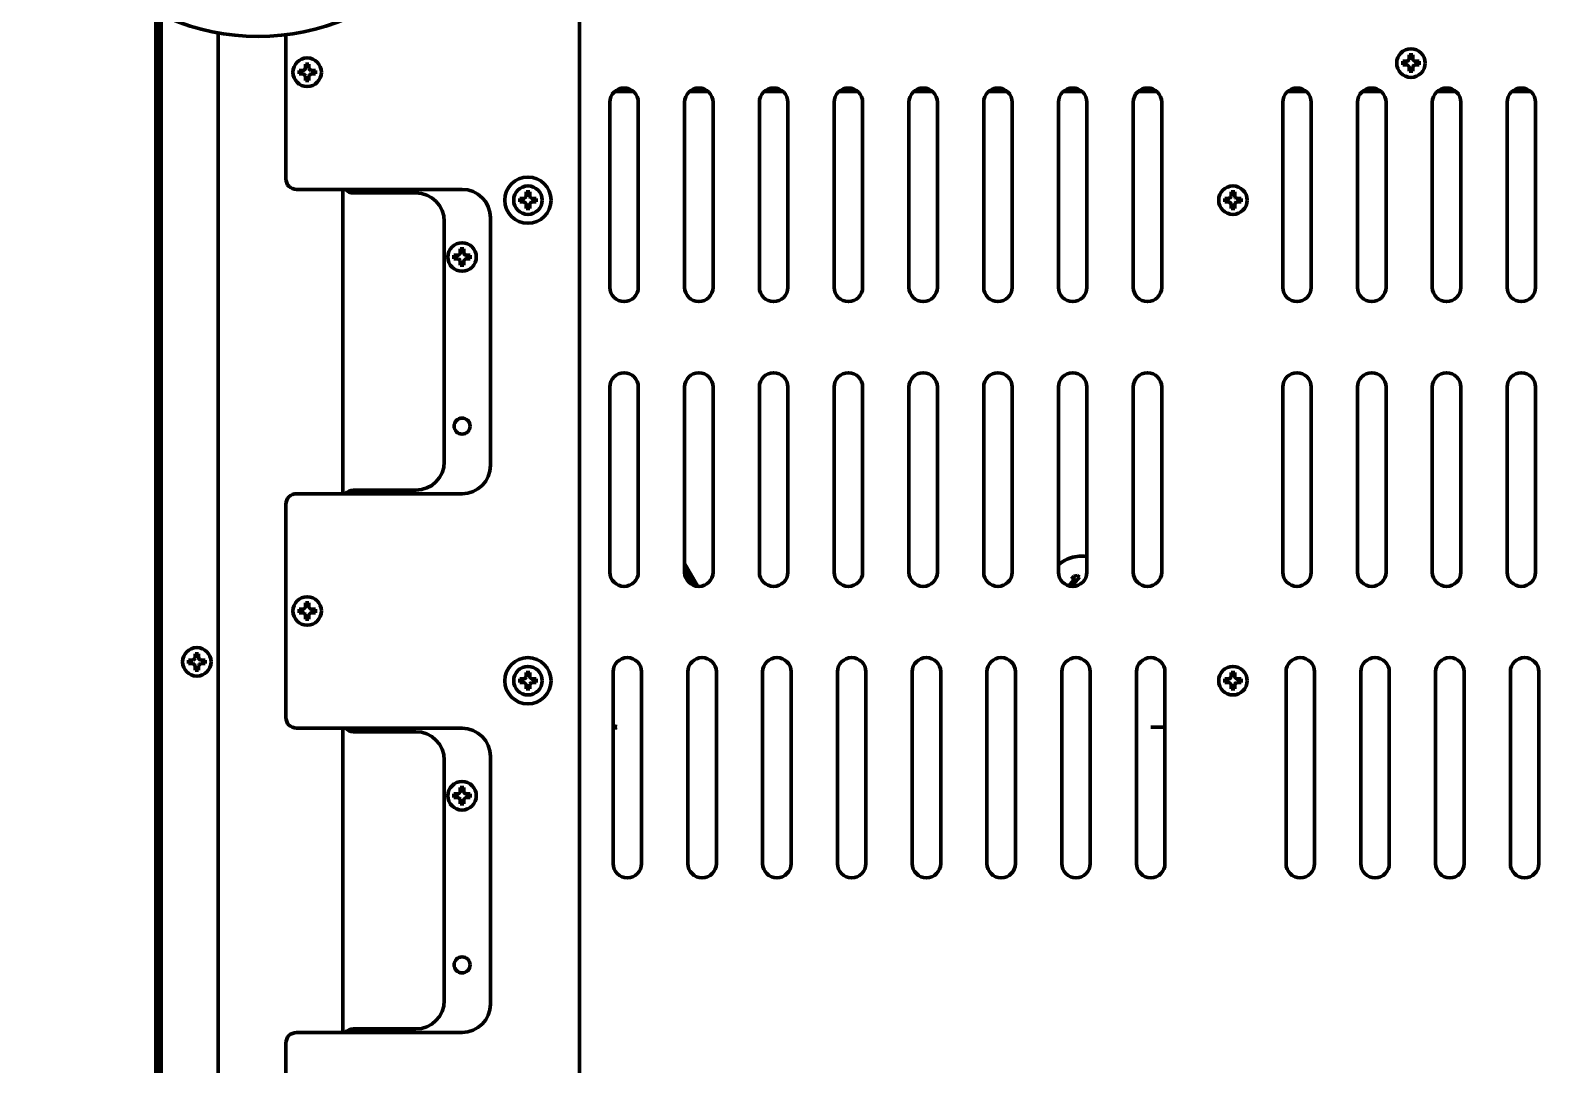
# Model space of a CAD drawing. Header units: inches. Extents: x -2898 to 7248, y 606 to 5598.
# Drawn here: x 2602.2 to 3026, y 5039.6 to 5330.3 of the extents above; entities that cross this region are included whole.
import ezdxf

# ---------------------------------------------------------------- set-up
doc = ezdxf.new("R2010")
doc.units = ezdxf.units.IN

msp = doc.modelspace()

# ---------------------------------------------------------------- linework, layer by layer
at = {"linetype": 'Continuous', "lineweight": 70}
for p, q in [((2756.55, 5428.85), (2756.55, 4805.55)), ((2637.55, 5335.34), (2637.55, 5081.88)), ((2638.23, 5082.88), (2638.23, 5335.01)), ((2639.05, 4764.85), (2639.05, 5334.61)), ((2655.05, 4778.68), (2655.05, 5329.53)), ((2674.05, 5329.02), (2674.05, 5288.57)), ((2677.75, 5318.49), (2677.75, 5318.99)), ((2677.75, 5317.99), (2677.75, 5318.49)), ((2682.35, 5318.99), (2682.35, 5318.49)), ((2682.35, 5318.49), (2682.35, 5317.99)), ((2987.75, 5321.05), (2987.75, 5321.55)), ((2987.75, 5320.55), (2987.75, 5321.05)), ((2992.35, 5321.55), (2992.35, 5321.05)), ((2992.35, 5321.05), (2992.35, 5320.55)), ((2765.05, 5258.05), (2765.05, 5310.05)), ((2771.7, 5313.05), (2766.4, 5313.05)), ((2773.05, 5310.05), (2773.05, 5258.05)), ((2786.05, 5258.05), (2786.05, 5310.05)), ((2792.69, 5313.05), (2787.41, 5313.05)), ((2794.05, 5310.05), (2794.05, 5258.05)), ((2807.05, 5258.05), (2807.05, 5310.05)), ((2813.7, 5313.05), (2808.41, 5313.05)), ((2815.05, 5310.05), (2815.05, 5258.05)), ((2828.05, 5258.05), (2828.05, 5310.05)), ((2834.7, 5313.05), (2829.41, 5313.05)), ((2836.05, 5310.05), (2836.05, 5258.05)), ((2849.05, 5258.05), (2849.05, 5310.05)), ((2855.7, 5313.05), (2850.4, 5313.05)), ((2857.05, 5310.05), (2857.05, 5258.05)), ((2870.05, 5258.05), (2870.05, 5310.05)), ((2876.69, 5313.05), (2871.41, 5313.05)), ((2878.05, 5310.05), (2878.05, 5258.05)), ((2891.05, 5258.05), (2891.05, 5310.05)), ((2897.7, 5313.05), (2892.41, 5313.05)), ((2899.05, 5310.05), (2899.05, 5258.05)), ((2912.05, 5258.05), (2912.05, 5310.05)), ((2918.7, 5313.05), (2913.41, 5313.05)), ((2920.05, 5310.05), (2920.05, 5258.05)), ((2954.05, 5258.05), (2954.05, 5310.05)), ((2960.71, 5313.05), (2955.41, 5313.05)), ((2962.05, 5310.05), (2962.05, 5258.05)), ((2975.05, 5258.05), (2975.05, 5310.05)), ((2981.7, 5313.05), (2976.41, 5313.05)), ((2983.05, 5310.05), (2983.05, 5258.05)), ((2996.05, 5258.05), (2996.05, 5310.05)), ((3002.7, 5313.05), (2997.4, 5313.05)), ((3004.05, 5310.05), (3004.05, 5258.05)), ((3017.05, 5258.05), (3017.05, 5310.05)), ((3023.69, 5313.05), (3018.41, 5313.05)), ((3025.05, 5310.05), (3025.05, 5258.05)), ((2677.05, 5285.57), (2723.55, 5285.57)), ((2690.05, 5200.06), (2690.05, 5285.56)), ((2693.05, 5284.57), (2710.55, 5284.57)), ((2739.75, 5282.55), (2739.75, 5283.05)), ((2739.75, 5282.05), (2739.75, 5282.55)), ((2744.35, 5283.05), (2744.35, 5282.55)), ((2744.35, 5282.55), (2744.35, 5282.05)), ((2937.75, 5282.55), (2937.75, 5283.05)), ((2937.75, 5282.05), (2937.75, 5282.55)), ((2942.35, 5283.05), (2942.35, 5282.55)), ((2942.35, 5282.55), (2942.35, 5282.05)), ((2718.55, 5209.07), (2718.55, 5276.57)), ((2731.55, 5277.57), (2731.55, 5208.07)), ((2655.05, 5272.82), (2655.05, 5268.53)), ((2655.05, 5272.82), (2655.05, 5267.67)), ((2655.05, 5267.67), (2655.05, 5272.82)), ((2721.25, 5266.57), (2721.25, 5267.07)), ((2725.85, 5267.07), (2725.85, 5266.57)), ((2655.05, 5265.1), (2655.05, 5259.96)), ((2655.05, 5259.96), (2655.05, 5265.1)), ((2721.25, 5266.07), (2721.25, 5266.57)), ((2725.85, 5266.57), (2725.85, 5266.07)), ((2655.05, 5256.96), (2655.05, 5252.67)), ((2655.05, 5236.82), (2655.05, 5241.96)), ((2655.05, 5241.96), (2655.05, 5237.67)), ((2655.05, 5234.25), (2655.05, 5234.03)), ((2655.05, 5234.03), (2655.05, 5234.25)), ((2655.05, 5234.03), (2655.05, 5233.82)), ((2655.05, 5233.82), (2655.05, 5234.03)), ((2655.05, 5233.6), (2655.05, 5233.82)), ((2655.05, 5233.82), (2655.05, 5233.6)), ((2655.05, 5233.6), (2655.05, 5233.17)), ((2655.05, 5233.17), (2655.05, 5233.6)), ((2655.05, 5232.32), (2655.05, 5233.17)), ((2655.05, 5233.17), (2655.05, 5232.32)), ((2655.05, 5231.03), (2655.05, 5232.32)), ((2655.05, 5232.32), (2655.05, 5231.03)), ((2655.05, 5230.17), (2655.05, 5231.03)), ((2655.05, 5231.03), (2655.05, 5230.17)), ((2655.05, 5230.17), (2655.05, 5229.75)), ((2655.05, 5229.75), (2655.05, 5230.17)), ((2655.05, 5229.75), (2655.05, 5229.53)), ((2655.05, 5229.53), (2655.05, 5229.75)), ((2655.05, 5229.32), (2655.05, 5229.53)), ((2655.05, 5229.53), (2655.05, 5229.32)), ((2655.05, 5229.1), (2655.05, 5229.32)), ((2655.05, 5229.32), (2655.05, 5229.1)), ((2765.05, 5178.05), (2765.05, 5230.05)), ((2773.05, 5230.05), (2773.05, 5178.05)), ((2786.05, 5178.05), (2786.05, 5230.05)), ((2794.05, 5230.05), (2794.05, 5178.05)), ((2807.05, 5178.05), (2807.05, 5230.05)), ((2815.05, 5230.05), (2815.05, 5178.05)), ((2828.05, 5178.05), (2828.05, 5230.05)), ((2836.05, 5230.05), (2836.05, 5178.05)), ((2849.05, 5178.05), (2849.05, 5230.05)), ((2857.05, 5230.05), (2857.05, 5178.05)), ((2870.05, 5178.05), (2870.05, 5230.05)), ((2878.05, 5230.05), (2878.05, 5178.05)), ((2891.05, 5178.05), (2891.05, 5230.05)), ((2899.05, 5230.05), (2899.05, 5178.05)), ((2912.05, 5178.05), (2912.05, 5230.05)), ((2920.05, 5230.05), (2920.05, 5178.05)), ((2954.05, 5178.05), (2954.05, 5230.05)), ((2962.05, 5230.05), (2962.05, 5178.05)), ((2975.05, 5178.05), (2975.05, 5230.05)), ((2983.05, 5230.05), (2983.05, 5178.05)), ((2996.05, 5178.05), (2996.05, 5230.05)), ((3004.05, 5230.05), (3004.05, 5178.05)), ((3017.05, 5178.05), (3017.05, 5230.05)), ((3025.05, 5230.05), (3025.05, 5178.05)), ((2655.05, 5223.1), (2655.05, 5226.53)), ((2655.05, 5226.53), (2655.05, 5223.1)), ((2655.05, 5223.53), (2655.05, 5221.39)), ((2655.05, 5223.1), (2655.05, 5222.25)), ((2655.05, 5222.25), (2655.05, 5223.1)), ((2655.05, 5221.82), (2655.05, 5222.25)), ((2655.05, 5222.25), (2655.05, 5221.82)), ((2655.05, 5221.6), (2655.05, 5221.82)), ((2655.05, 5221.82), (2655.05, 5221.6)), ((2655.05, 5221.6), (2655.05, 5221.39)), ((2655.05, 5221.39), (2655.05, 5221.6)), ((2655.05, 5213.67), (2655.05, 5218.82)), ((2655.05, 5211.1), (2655.05, 5210.89)), ((2655.05, 5210.89), (2655.05, 5211.1)), ((2655.05, 5210.67), (2655.05, 5210.89)), ((2655.05, 5210.89), (2655.05, 5210.67)), ((2655.05, 5210.67), (2655.05, 5210.46)), ((2655.05, 5210.46), (2655.05, 5210.67)), ((2655.05, 5210.03), (2655.05, 5210.46)), ((2655.05, 5210.46), (2655.05, 5210.03)), ((2655.05, 5210.03), (2655.05, 5209.17)), ((2655.05, 5209.17), (2655.05, 5210.03)), ((2655.05, 5207.89), (2655.05, 5209.17)), ((2655.05, 5209.17), (2655.05, 5207.89)), ((2655.05, 5207.03), (2655.05, 5207.89)), ((2655.05, 5207.89), (2655.05, 5207.03)), ((2655.05, 5207.03), (2655.05, 5206.6)), ((2655.05, 5206.6), (2655.05, 5207.03)), ((2655.05, 5206.39), (2655.05, 5206.6)), ((2655.05, 5206.6), (2655.05, 5206.39)), ((2655.05, 5206.39), (2655.05, 5206.17)), ((2655.05, 5206.17), (2655.05, 5206.39)), ((2655.05, 5206.17), (2655.05, 5205.96)), ((2655.05, 5205.96), (2655.05, 5206.17)), ((2723.55, 5200.07), (2677.05, 5200.07)), ((2693.05, 5201.07), (2710.55, 5201.07)), ((2674.05, 5197.07), (2674.05, 5137.23)), ((2895.1, 5182.24), (2895.1, 5182.24)), ((2789.77, 5174.06), (2786.05, 5180.5)), ((2789.76, 5174.06), (2786.05, 5180.5)), ((2786.05, 5178.9), (2788.71, 5174.28)), ((2786.75, 5175.97), (2786.62, 5175.99)), ((2786.76, 5175.97), (2786.75, 5175.97)), ((2787.05, 5175.82), (2786.75, 5175.97)), ((2787.05, 5175.82), (2786.76, 5175.97)), ((2787.05, 5175.82), (2787.05, 5175.82)), ((2787.34, 5175.52), (2787.05, 5175.82)), ((2787.34, 5175.52), (2787.05, 5175.82)), ((2787.34, 5175.52), (2787.34, 5175.52)), ((2787.41, 5175.22), (2787.34, 5175.52)), ((2787.41, 5175.22), (2787.34, 5175.52)), ((2787.4, 5175.05), (2787.41, 5175.07)), ((2787.41, 5175.22), (2787.41, 5175.22)), ((2787.41, 5175.07), (2787.41, 5175.22)), ((2787.41, 5175.07), (2787.41, 5175.22)), ((2787.41, 5175.07), (2787.41, 5175.07)), ((2787.41, 5175.04), (2787.41, 5175.07)), ((2895.79, 5176.36), (2893.97, 5174.19)), ((2895.8, 5176.36), (2893.98, 5174.19)), ((2895.35, 5176.9), (2894.74, 5176.18)), ((2895.34, 5176.89), (2894.74, 5176.18)), ((2894.74, 5176.18), (2895.79, 5176.36)), ((2894.74, 5176.18), (2895.8, 5176.36)), ((2894.74, 5176.18), (2894.74, 5176.18)), ((2894.76, 5174.06), (2896.93, 5176.64)), ((2895.34, 5176.89), (2895.35, 5176.9)), ((2896.4, 5177.08), (2895.35, 5176.9)), ((2895.79, 5176.36), (2895.8, 5176.36)), ((2896.93, 5176.64), (2896.4, 5177.08)), ((2677.75, 5167.15), (2677.75, 5167.65)), ((2677.75, 5166.65), (2677.75, 5167.15)), ((2682.35, 5167.65), (2682.35, 5167.15)), ((2682.35, 5167.15), (2682.35, 5166.65)), ((2646.75, 5152.85), (2646.75, 5153.35)), ((2646.75, 5152.35), (2646.75, 5152.85)), ((2651.35, 5153.35), (2651.35, 5152.85)), ((2651.35, 5152.85), (2651.35, 5152.35)), ((2765.97, 5096.19), (2765.97, 5150.05)), ((2773.97, 5150.05), (2773.97, 5096.19)), ((2786.97, 5096.19), (2786.97, 5150.05)), ((2794.97, 5150.05), (2794.97, 5096.19)), ((2807.97, 5096.19), (2807.97, 5150.05)), ((2815.97, 5150.05), (2815.97, 5096.19)), ((2828.97, 5096.19), (2828.97, 5150.05)), ((2836.97, 5150.05), (2836.97, 5096.19)), ((2849.97, 5096.19), (2849.97, 5150.05)), ((2857.97, 5150.05), (2857.97, 5096.19)), ((2870.97, 5096.19), (2870.97, 5150.05)), ((2878.97, 5150.05), (2878.97, 5096.19)), ((2891.97, 5096.19), (2891.97, 5150.05)), ((2899.97, 5150.05), (2899.97, 5096.19)), ((2912.97, 5096.19), (2912.97, 5150.05)), ((2920.97, 5150.05), (2920.97, 5096.19)), ((2954.97, 5096.19), (2954.97, 5150.05)), ((2962.97, 5150.05), (2962.97, 5096.19)), ((2975.97, 5096.19), (2975.97, 5150.05)), ((2983.97, 5150.05), (2983.97, 5096.19)), ((2996.97, 5096.19), (2996.97, 5150.05)), ((3004.97, 5150.05), (3004.97, 5096.19)), ((3017.97, 5096.19), (3017.97, 5150.05)), ((3025.97, 5150.05), (3025.97, 5096.19)), ((2739.75, 5147.55), (2739.75, 5148.05)), ((2739.75, 5147.05), (2739.75, 5147.55)), ((2744.35, 5148.05), (2744.35, 5147.55)), ((2744.35, 5147.55), (2744.35, 5147.05)), ((2937.75, 5147.55), (2937.75, 5148.05)), ((2937.75, 5147.05), (2937.75, 5147.55)), ((2942.35, 5148.05), (2942.35, 5147.55)), ((2942.35, 5147.55), (2942.35, 5147.05)), ((2677.05, 5134.23), (2723.55, 5134.23)), ((2690.05, 5048.72), (2690.05, 5134.22)), ((2693.05, 5133.23), (2710.55, 5133.23)), ((2718.55, 5057.73), (2718.55, 5125.23)), ((2731.55, 5126.23), (2731.55, 5056.73)), ((2721.25, 5115.23), (2721.25, 5115.73)), ((2721.25, 5114.73), (2721.25, 5115.23)), ((2725.85, 5115.73), (2725.85, 5115.23)), ((2725.85, 5115.23), (2725.85, 5114.73)), ((2637.55, 5081.88), (2637.55, 5081.88)), ((2637.55, 5081.88), (2638.17, 5081.88)), ((2637.55, 5081.85), (2637.55, 5081.85)), ((2637.55, 5081.85), (2637.55, 4595.05)), ((2637.55, 5081.85), (2638.17, 5081.85)), ((2639.05, 5081.88), (2638.17, 5081.88)), ((2639.05, 5081.85), (2638.17, 5081.85)), ((2638.23, 4598.05), (2638.23, 5080.85)), ((2723.55, 5048.73), (2677.05, 5048.73)), ((2693.05, 5049.73), (2710.55, 5049.73)), ((2674.05, 5045.73), (2674.05, 4985.89))]:
    msp.add_line(p, q, dxfattribs=at)
for centre, radius in [((2680.05, 5318.49), 4), ((2990.05, 5321.05), 4), ((2742.05, 5282.55), 6.5), ((2742.05, 5282.55), 4), ((2940.05, 5282.55), 4), ((2723.55, 5266.57), 4), ((2723.55, 5219.07), 2.25), ((2680.05, 5167.15), 4), ((2649.05, 5152.85), 4), ((2742.05, 5147.55), 6.5), ((2742.05, 5147.55), 4), ((2940.05, 5147.55), 4), ((2723.55, 5115.23), 4), ((2723.55, 5067.73), 2.25)]:
    msp.add_circle(centre, radius, dxfattribs=at)
for centre, radius, start, end in [((2666.25, 5392.55), 64, 180, 0), ((2769.05, 5310.05), 4, 0, 180), ((2790.05, 5310.05), 4, 0, 180), ((2811.05, 5310.05), 4, 0, 180), ((2832.05, 5310.05), 4, 0, 180), ((2853.05, 5310.05), 4, 0, 180), ((2874.05, 5310.05), 4, 0, 180), ((2895.05, 5310.05), 4, 0, 180), ((2916.05, 5310.05), 4, 0, 180), ((2958.05, 5310.05), 4, 0, 180), ((2979.05, 5310.05), 4, 0, 180), ((3000.05, 5310.05), 4, 0, 180), ((3021.05, 5310.05), 4, 0, 180), ((2677.05, 5288.57), 3, 180, 270), ((2693.05, 5287.57), 3, 221.8106, 270), ((2710.55, 5276.57), 8, 0, 90), ((2723.55, 5277.57), 8, 0, 90), ((2769.05, 5258.05), 4, 180, 0), ((2790.05, 5258.05), 4, 180, 0), ((2811.05, 5258.05), 4, 180, 0), ((2832.05, 5258.05), 4, 180, 0), ((2853.05, 5258.05), 4, 180, 0), ((2874.05, 5258.05), 4, 180, 0), ((2895.05, 5258.05), 4, 180, 0), ((2916.05, 5258.05), 4, 180, 0), ((2958.05, 5258.05), 4, 180, 0), ((2979.05, 5258.05), 4, 180, 0), ((3000.05, 5258.05), 4, 180, 0), ((3021.05, 5258.05), 4, 180, 0), ((2769.05, 5230.05), 4, 0, 180), ((2790.05, 5230.05), 4, 0, 180), ((2811.05, 5230.05), 4, 0, 180), ((2832.05, 5230.05), 4, 0, 180), ((2853.05, 5230.05), 4, 0, 180), ((2874.05, 5230.05), 4, 0, 180), ((2895.05, 5230.05), 4, 0, 180), ((2916.05, 5230.05), 4, 0, 180), ((2958.05, 5230.05), 4, 0, 180), ((2979.05, 5230.05), 4, 0, 180), ((3000.05, 5230.05), 4, 0, 180), ((3021.05, 5230.05), 4, 0, 180), ((2710.55, 5209.07), 8, 270, 0), ((2723.55, 5208.07), 8, 270, 0), ((2677.05, 5197.07), 3, 90, 180), ((2693.05, 5198.07), 3, 90, 138.1894), ((2769.05, 5178.05), 4, 180, 0), ((2790.05, 5178.05), 4, 180, 0), ((2811.05, 5178.05), 4, 180, 0), ((2832.05, 5178.05), 4, 180, 0), ((2853.05, 5178.05), 4, 180, 0), ((2874.05, 5178.05), 4, 180, 0), ((2895.05, 5178.05), 4, 180, 0), ((2916.05, 5178.05), 4, 180, 0), ((2958.05, 5178.05), 4, 180, 0), ((2979.05, 5178.05), 4, 180, 0), ((3000.05, 5178.05), 4, 180, 0), ((3021.05, 5178.05), 4, 180, 0), ((2769.97, 5150.05), 4, 0, 180), ((2790.97, 5150.05), 4, 0, 180), ((2811.97, 5150.05), 4, 0, 180), ((2832.97, 5150.05), 4, 0, 180), ((2853.97, 5150.05), 4, 0, 180), ((2874.97, 5150.05), 4, 0, 180), ((2895.97, 5150.05), 4, 0, 180), ((2916.97, 5150.05), 4, 0, 180), ((2958.97, 5150.05), 4, 0, 180), ((2979.97, 5150.05), 4, 0, 180), ((3000.97, 5150.05), 4, 0, 180), ((3021.97, 5150.05), 4, 0, 180), ((2677.05, 5137.23), 3, 180, 270), ((2693.05, 5136.23), 3, 221.8416, 270), ((2710.55, 5125.23), 8, 0, 90), ((2723.55, 5126.23), 8, 0, 90), ((2769.97, 5096.19), 4, 180, 0), ((2790.97, 5096.19), 4, 180, 0), ((2811.97, 5096.19), 4, 180, 0), ((2832.97, 5096.19), 4, 180, 0), ((2853.97, 5096.19), 4, 180, 0), ((2874.97, 5096.19), 4, 180, 0), ((2895.97, 5096.19), 4, 180, 0), ((2916.97, 5096.19), 4, 180, 0), ((2958.97, 5096.19), 4, 180, 0), ((2979.97, 5096.19), 4, 180, 0), ((3000.97, 5096.19), 4, 180, 0), ((3021.97, 5096.19), 4, 180, 0), ((2710.55, 5057.73), 8, 270, 0), ((2723.55, 5056.73), 8, 270, 0), ((2677.05, 5045.73), 3, 90, 180), ((2693.05, 5046.73), 3, 90, 138.1894)]:
    msp.add_arc(centre, radius, start, end, dxfattribs=at)
for centre, major_axis, ratio, start_param, end_param in [((2897.53, 5172.54), (-2.43, 9.7), 0.999838, 0, 0.460394), ((2897.53, 5172.54), (-0.72, -9.97), 0.99983, 3.458797, 3.91904), ((2897.53, 5172.54), (-2.43, 9.7), 0.999838, 6.038193, 6.283185), ((2897.53, 5172.54), (-2.43, 9.7), 0.999838, 5.885728, 6.038193), ((2638.17, 5082.88), (0, -1), 0.052336, 0, 1.570796), ((2638.17, 5080.85), (0, -1), 0.052336, 1.570796, 3.141593)]:
    msp.add_ellipse(centre, major_axis=major_axis, ratio=ratio, start_param=start_param, end_param=end_param, dxfattribs=at)
for points in [[(2989.05, 5321.55), (2989.07, 5321.57), (2989.12, 5321.62), (2989.19, 5321.69), (2989.26, 5321.76), (2989.33, 5321.83), (2989.4, 5321.9), (2989.48, 5321.98), (2989.52, 5322.02), (2989.55, 5322.05)], [(2989.55, 5322.05), (2989.55, 5322.1), (2989.55, 5322.21), (2989.55, 5322.37), (2989.55, 5322.53), (2989.55, 5322.69), (2989.55, 5322.84), (2989.55, 5322.99), (2989.55, 5323.16), (2989.55, 5323.28), (2989.55, 5323.35)], [(2989.55, 5323.35), (2989.71, 5323.35), (2990.05, 5323.35), (2990.38, 5323.35), (2990.55, 5323.35)], [(2990.55, 5322.05), (2990.57, 5322.02), (2990.62, 5321.97), (2990.7, 5321.9), (2990.77, 5321.83), (2990.84, 5321.75), (2990.91, 5321.69), (2990.98, 5321.62), (2991.02, 5321.57), (2991.05, 5321.55)], [(2679.05, 5317.99), (2678.99, 5317.99), (2678.88, 5317.99), (2678.72, 5317.99), (2678.56, 5317.99), (2678.41, 5317.99), (2678.26, 5317.99), (2678.1, 5317.99), (2677.93, 5317.99), (2677.81, 5317.99), (2677.75, 5317.99)], [(2679.05, 5318.99), (2679.07, 5319.01), (2679.12, 5319.06), (2679.19, 5319.13), (2679.26, 5319.2), (2679.33, 5319.27), (2679.4, 5319.34), (2679.48, 5319.42), (2679.52, 5319.46), (2679.55, 5319.49)], [(2679.55, 5317.49), (2679.52, 5317.51), (2679.47, 5317.57), (2679.4, 5317.64), (2679.32, 5317.71), (2679.25, 5317.78), (2679.18, 5317.85), (2679.12, 5317.92), (2679.07, 5317.96), (2679.05, 5317.99)], [(2679.55, 5319.49), (2679.55, 5319.54), (2679.55, 5319.65), (2679.55, 5319.81), (2679.55, 5319.97), (2679.55, 5320.13), (2679.55, 5320.28), (2679.55, 5320.43), (2679.55, 5320.6), (2679.55, 5320.72), (2679.55, 5320.79)], [(2679.55, 5320.79), (2679.71, 5320.79), (2680.05, 5320.79), (2680.38, 5320.79), (2680.55, 5320.79)], [(2680.55, 5319.49), (2680.57, 5319.46), (2680.62, 5319.41), (2680.7, 5319.34), (2680.77, 5319.27), (2680.84, 5319.19), (2680.91, 5319.13), (2680.98, 5319.06), (2681.02, 5319.01), (2681.05, 5318.99)], [(2681.05, 5317.99), (2681.02, 5317.96), (2680.98, 5317.92), (2680.9, 5317.85), (2680.83, 5317.77), (2680.76, 5317.7), (2680.69, 5317.63), (2680.62, 5317.56), (2680.57, 5317.51), (2680.55, 5317.49)], [(2681.05, 5318.99), (2681.1, 5318.99), (2681.21, 5318.99), (2681.37, 5318.99), (2681.53, 5318.99), (2681.69, 5318.99), (2681.84, 5318.99), (2681.99, 5318.99), (2682.16, 5318.99), (2682.28, 5318.99), (2682.35, 5318.99)], [(2989.05, 5320.55), (2988.99, 5320.55), (2988.88, 5320.55), (2988.72, 5320.55), (2988.56, 5320.55), (2988.41, 5320.55), (2988.26, 5320.55), (2988.1, 5320.55), (2987.93, 5320.55), (2987.81, 5320.55), (2987.75, 5320.55)], [(2989.55, 5320.05), (2989.52, 5320.07), (2989.47, 5320.13), (2989.4, 5320.2), (2989.32, 5320.27), (2989.25, 5320.34), (2989.18, 5320.41), (2989.12, 5320.48), (2989.07, 5320.52), (2989.05, 5320.55)], [(2990.55, 5318.75), (2990.38, 5318.75), (2990.05, 5318.75), (2989.71, 5318.75), (2989.55, 5318.75)], [(2991.05, 5320.55), (2991.02, 5320.52), (2990.98, 5320.48), (2990.9, 5320.41), (2990.83, 5320.33), (2990.76, 5320.26), (2990.69, 5320.19), (2990.62, 5320.12), (2990.57, 5320.07), (2990.55, 5320.05)], [(2990.55, 5320.05), (2990.55, 5319.99), (2990.55, 5319.89), (2990.55, 5319.72), (2990.55, 5319.56), (2990.55, 5319.41), (2990.55, 5319.26), (2990.55, 5319.1), (2990.55, 5318.94), (2990.55, 5318.81), (2990.55, 5318.75)], [(2991.05, 5321.55), (2991.1, 5321.55), (2991.21, 5321.55), (2991.37, 5321.55), (2991.53, 5321.55), (2991.69, 5321.55), (2991.84, 5321.55), (2991.99, 5321.55), (2992.16, 5321.55), (2992.28, 5321.55), (2992.35, 5321.55)], [(2680.55, 5316.19), (2680.38, 5316.19), (2680.05, 5316.19), (2679.71, 5316.19), (2679.55, 5316.19)], [(2680.55, 5317.49), (2680.55, 5317.43), (2680.55, 5317.33), (2680.55, 5317.16), (2680.55, 5317), (2680.55, 5316.85), (2680.55, 5316.7), (2680.55, 5316.54), (2680.55, 5316.38), (2680.55, 5316.25), (2680.55, 5316.19)], [(2741.55, 5283.55), (2741.55, 5283.6), (2741.55, 5283.71), (2741.55, 5283.87), (2741.55, 5284.03), (2741.55, 5284.19), (2741.55, 5284.34), (2741.55, 5284.49), (2741.55, 5284.66), (2741.55, 5284.78), (2741.55, 5284.85)], [(2741.55, 5284.85), (2741.71, 5284.85), (2742.05, 5284.85), (2742.38, 5284.85), (2742.55, 5284.85)], [(2939.55, 5283.55), (2939.55, 5283.6), (2939.55, 5283.71), (2939.55, 5283.87), (2939.55, 5284.03), (2939.55, 5284.19), (2939.55, 5284.34), (2939.55, 5284.49), (2939.55, 5284.66), (2939.55, 5284.78), (2939.55, 5284.85)], [(2939.55, 5284.85), (2939.71, 5284.85), (2940.05, 5284.85), (2940.38, 5284.85), (2940.55, 5284.85)], [(2741.05, 5282.05), (2740.99, 5282.05), (2740.88, 5282.05), (2740.72, 5282.05), (2740.56, 5282.05), (2740.41, 5282.05), (2740.26, 5282.05), (2740.1, 5282.05), (2739.93, 5282.05), (2739.81, 5282.05), (2739.75, 5282.05)], [(2741.05, 5283.05), (2741.07, 5283.07), (2741.12, 5283.12), (2741.19, 5283.19), (2741.26, 5283.26), (2741.33, 5283.33), (2741.4, 5283.4), (2741.48, 5283.48), (2741.52, 5283.52), (2741.55, 5283.55)], [(2741.55, 5281.55), (2741.52, 5281.57), (2741.47, 5281.63), (2741.4, 5281.7), (2741.32, 5281.77), (2741.25, 5281.84), (2741.18, 5281.91), (2741.12, 5281.98), (2741.07, 5282.02), (2741.05, 5282.05)], [(2742.55, 5280.25), (2742.38, 5280.25), (2742.05, 5280.25), (2741.71, 5280.25), (2741.55, 5280.25)], [(2742.55, 5283.55), (2742.57, 5283.52), (2742.62, 5283.47), (2742.7, 5283.4), (2742.77, 5283.33), (2742.84, 5283.25), (2742.91, 5283.19), (2742.98, 5283.12), (2743.02, 5283.07), (2743.05, 5283.05)], [(2743.05, 5282.05), (2743.02, 5282.02), (2742.98, 5281.98), (2742.9, 5281.91), (2742.83, 5281.83), (2742.76, 5281.76), (2742.69, 5281.69), (2742.62, 5281.62), (2742.57, 5281.57), (2742.55, 5281.55)], [(2742.55, 5281.55), (2742.55, 5281.49), (2742.55, 5281.39), (2742.55, 5281.22), (2742.55, 5281.06), (2742.55, 5280.91), (2742.55, 5280.76), (2742.55, 5280.6), (2742.55, 5280.44), (2742.55, 5280.31), (2742.55, 5280.25)], [(2743.05, 5283.05), (2743.1, 5283.05), (2743.21, 5283.05), (2743.37, 5283.05), (2743.53, 5283.05), (2743.69, 5283.05), (2743.84, 5283.05), (2743.99, 5283.05), (2744.16, 5283.05), (2744.28, 5283.05), (2744.35, 5283.05)], [(2939.05, 5282.05), (2938.99, 5282.05), (2938.88, 5282.05), (2938.72, 5282.05), (2938.56, 5282.05), (2938.41, 5282.05), (2938.26, 5282.05), (2938.1, 5282.05), (2937.93, 5282.05), (2937.81, 5282.05), (2937.75, 5282.05)], [(2939.05, 5283.05), (2939.07, 5283.07), (2939.12, 5283.12), (2939.19, 5283.19), (2939.26, 5283.26), (2939.33, 5283.33), (2939.4, 5283.4), (2939.48, 5283.48), (2939.52, 5283.52), (2939.55, 5283.55)], [(2939.55, 5281.55), (2939.52, 5281.57), (2939.47, 5281.63), (2939.4, 5281.7), (2939.32, 5281.77), (2939.25, 5281.84), (2939.18, 5281.91), (2939.12, 5281.98), (2939.07, 5282.02), (2939.05, 5282.05)], [(2940.55, 5280.25), (2940.38, 5280.25), (2940.05, 5280.25), (2939.71, 5280.25), (2939.55, 5280.25)], [(2940.55, 5283.55), (2940.57, 5283.52), (2940.62, 5283.47), (2940.7, 5283.4), (2940.77, 5283.33), (2940.84, 5283.25), (2940.91, 5283.19), (2940.98, 5283.12), (2941.02, 5283.07), (2941.05, 5283.05)], [(2941.05, 5282.05), (2941.02, 5282.02), (2940.98, 5281.98), (2940.9, 5281.91), (2940.83, 5281.83), (2940.76, 5281.76), (2940.69, 5281.69), (2940.62, 5281.62), (2940.57, 5281.57), (2940.55, 5281.55)], [(2940.55, 5281.55), (2940.55, 5281.49), (2940.55, 5281.39), (2940.55, 5281.22), (2940.55, 5281.06), (2940.55, 5280.91), (2940.55, 5280.76), (2940.55, 5280.6), (2940.55, 5280.44), (2940.55, 5280.31), (2940.55, 5280.25)], [(2941.05, 5283.05), (2941.1, 5283.05), (2941.21, 5283.05), (2941.37, 5283.05), (2941.53, 5283.05), (2941.69, 5283.05), (2941.84, 5283.05), (2941.99, 5283.05), (2942.16, 5283.05), (2942.28, 5283.05), (2942.35, 5283.05)], [(2722.55, 5267.07), (2722.57, 5267.09), (2722.62, 5267.14), (2722.69, 5267.21), (2722.76, 5267.28), (2722.83, 5267.35), (2722.9, 5267.42), (2722.98, 5267.49), (2723.02, 5267.54), (2723.05, 5267.57)], [(2723.05, 5267.57), (2723.05, 5267.62), (2723.05, 5267.73), (2723.05, 5267.89), (2723.05, 5268.05), (2723.05, 5268.2), (2723.05, 5268.36), (2723.05, 5268.51), (2723.05, 5268.68), (2723.05, 5268.8), (2723.05, 5268.87)], [(2723.05, 5268.87), (2723.21, 5268.87), (2723.55, 5268.87), (2723.88, 5268.87), (2724.05, 5268.87)], [(2724.05, 5267.57), (2724.07, 5267.54), (2724.12, 5267.49), (2724.2, 5267.41), (2724.27, 5267.34), (2724.34, 5267.27), (2724.41, 5267.2), (2724.48, 5267.13), (2724.52, 5267.09), (2724.55, 5267.07)], [(2724.55, 5267.07), (2724.6, 5267.07), (2724.71, 5267.07), (2724.87, 5267.07), (2725.03, 5267.07), (2725.19, 5267.07), (2725.34, 5267.07), (2725.49, 5267.07), (2725.66, 5267.07), (2725.78, 5267.07), (2725.85, 5267.07)], [(2722.55, 5266.07), (2722.49, 5266.07), (2722.38, 5266.07), (2722.22, 5266.07), (2722.06, 5266.07), (2721.91, 5266.07), (2721.76, 5266.07), (2721.6, 5266.07), (2721.43, 5266.07), (2721.31, 5266.07), (2721.25, 5266.07)], [(2723.05, 5265.57), (2723.02, 5265.59), (2722.97, 5265.64), (2722.9, 5265.72), (2722.82, 5265.79), (2722.75, 5265.86), (2722.68, 5265.93), (2722.62, 5266), (2722.57, 5266.04), (2722.55, 5266.07)], [(2724.05, 5264.27), (2723.88, 5264.27), (2723.55, 5264.27), (2723.21, 5264.27), (2723.05, 5264.27)], [(2724.55, 5266.07), (2724.52, 5266.04), (2724.48, 5265.99), (2724.4, 5265.92), (2724.33, 5265.85), (2724.26, 5265.78), (2724.19, 5265.71), (2724.12, 5265.64), (2724.07, 5265.59), (2724.05, 5265.57)], [(2724.05, 5265.57), (2724.05, 5265.51), (2724.05, 5265.4), (2724.05, 5265.24), (2724.05, 5265.08), (2724.05, 5264.93), (2724.05, 5264.78), (2724.05, 5264.62), (2724.05, 5264.45), (2724.05, 5264.33), (2724.05, 5264.27)], [(2679.55, 5168.15), (2679.55, 5168.2), (2679.55, 5168.31), (2679.55, 5168.47), (2679.55, 5168.63), (2679.55, 5168.78), (2679.55, 5168.94), (2679.55, 5169.09), (2679.55, 5169.26), (2679.55, 5169.38), (2679.55, 5169.45)], [(2679.55, 5169.45), (2679.71, 5169.45), (2680.05, 5169.45), (2680.38, 5169.45), (2680.55, 5169.45)], [(2679.05, 5166.65), (2678.99, 5166.65), (2678.88, 5166.65), (2678.72, 5166.65), (2678.56, 5166.65), (2678.41, 5166.65), (2678.26, 5166.65), (2678.1, 5166.65), (2677.93, 5166.65), (2677.81, 5166.65), (2677.75, 5166.65)], [(2679.05, 5167.65), (2679.07, 5167.67), (2679.12, 5167.72), (2679.19, 5167.79), (2679.26, 5167.86), (2679.33, 5167.93), (2679.4, 5168), (2679.48, 5168.07), (2679.52, 5168.12), (2679.55, 5168.15)], [(2679.55, 5166.15), (2679.52, 5166.17), (2679.47, 5166.22), (2679.4, 5166.3), (2679.32, 5166.37), (2679.25, 5166.44), (2679.18, 5166.51), (2679.12, 5166.58), (2679.07, 5166.62), (2679.05, 5166.65)], [(2680.55, 5168.15), (2680.57, 5168.12), (2680.62, 5168.07), (2680.7, 5167.99), (2680.77, 5167.92), (2680.84, 5167.85), (2680.91, 5167.78), (2680.98, 5167.71), (2681.02, 5167.67), (2681.05, 5167.65)], [(2681.05, 5166.65), (2681.02, 5166.62), (2680.98, 5166.57), (2680.9, 5166.5), (2680.83, 5166.43), (2680.76, 5166.36), (2680.69, 5166.29), (2680.62, 5166.22), (2680.57, 5166.17), (2680.55, 5166.15)], [(2680.55, 5166.15), (2680.55, 5166.09), (2680.55, 5165.98), (2680.55, 5165.82), (2680.55, 5165.66), (2680.55, 5165.51), (2680.55, 5165.36), (2680.55, 5165.2), (2680.55, 5165.03), (2680.55, 5164.91), (2680.55, 5164.85)], [(2681.05, 5167.65), (2681.1, 5167.65), (2681.21, 5167.65), (2681.37, 5167.65), (2681.53, 5167.65), (2681.69, 5167.65), (2681.84, 5167.65), (2681.99, 5167.65), (2682.16, 5167.65), (2682.28, 5167.65), (2682.35, 5167.65)], [(2680.55, 5164.85), (2680.38, 5164.85), (2680.05, 5164.85), (2679.71, 5164.85), (2679.55, 5164.85)], [(2648.05, 5153.35), (2648.07, 5153.37), (2648.12, 5153.42), (2648.19, 5153.49), (2648.26, 5153.56), (2648.33, 5153.63), (2648.4, 5153.7), (2648.48, 5153.78), (2648.52, 5153.82), (2648.55, 5153.85)], [(2648.55, 5153.85), (2648.55, 5153.9), (2648.55, 5154.01), (2648.55, 5154.17), (2648.55, 5154.33), (2648.55, 5154.49), (2648.55, 5154.64), (2648.55, 5154.79), (2648.55, 5154.96), (2648.55, 5155.08), (2648.55, 5155.15)], [(2648.55, 5155.15), (2648.71, 5155.15), (2649.05, 5155.15), (2649.38, 5155.15), (2649.55, 5155.15)], [(2649.55, 5153.85), (2649.57, 5153.82), (2649.62, 5153.77), (2649.7, 5153.7), (2649.77, 5153.63), (2649.84, 5153.55), (2649.91, 5153.49), (2649.98, 5153.42), (2650.02, 5153.37), (2650.05, 5153.35)], [(2650.05, 5153.35), (2650.1, 5153.35), (2650.21, 5153.35), (2650.37, 5153.35), (2650.53, 5153.35), (2650.69, 5153.35), (2650.84, 5153.35), (2650.99, 5153.35), (2651.16, 5153.35), (2651.28, 5153.35), (2651.35, 5153.35)], [(2648.05, 5152.35), (2647.99, 5152.35), (2647.88, 5152.35), (2647.72, 5152.35), (2647.56, 5152.35), (2647.41, 5152.35), (2647.26, 5152.35), (2647.1, 5152.35), (2646.93, 5152.35), (2646.81, 5152.35), (2646.75, 5152.35)], [(2648.55, 5151.85), (2648.52, 5151.87), (2648.47, 5151.93), (2648.4, 5152), (2648.32, 5152.07), (2648.25, 5152.14), (2648.18, 5152.21), (2648.12, 5152.28), (2648.07, 5152.32), (2648.05, 5152.35)], [(2649.55, 5150.55), (2649.38, 5150.55), (2649.05, 5150.55), (2648.71, 5150.55), (2648.55, 5150.55)], [(2650.05, 5152.35), (2650.02, 5152.32), (2649.98, 5152.28), (2649.9, 5152.21), (2649.83, 5152.13), (2649.76, 5152.06), (2649.69, 5151.99), (2649.62, 5151.92), (2649.57, 5151.87), (2649.55, 5151.85)], [(2649.55, 5151.85), (2649.55, 5151.79), (2649.55, 5151.69), (2649.55, 5151.52), (2649.55, 5151.36), (2649.55, 5151.21), (2649.55, 5151.06), (2649.55, 5150.9), (2649.55, 5150.74), (2649.55, 5150.61), (2649.55, 5150.55)], [(2741.05, 5148.05), (2741.07, 5148.07), (2741.12, 5148.12), (2741.19, 5148.19), (2741.26, 5148.26), (2741.33, 5148.33), (2741.4, 5148.4), (2741.48, 5148.48), (2741.52, 5148.52), (2741.55, 5148.55)], [(2741.55, 5148.55), (2741.55, 5148.6), (2741.55, 5148.71), (2741.55, 5148.87), (2741.55, 5149.03), (2741.55, 5149.19), (2741.55, 5149.34), (2741.55, 5149.49), (2741.55, 5149.66), (2741.55, 5149.78), (2741.55, 5149.85)], [(2741.55, 5149.85), (2741.71, 5149.85), (2742.05, 5149.85), (2742.38, 5149.85), (2742.55, 5149.85)], [(2742.55, 5148.55), (2742.57, 5148.52), (2742.62, 5148.47), (2742.7, 5148.4), (2742.77, 5148.33), (2742.84, 5148.25), (2742.91, 5148.19), (2742.98, 5148.12), (2743.02, 5148.07), (2743.05, 5148.05)], [(2939.05, 5148.05), (2939.07, 5148.07), (2939.12, 5148.12), (2939.19, 5148.19), (2939.26, 5148.26), (2939.33, 5148.33), (2939.4, 5148.4), (2939.48, 5148.48), (2939.52, 5148.52), (2939.55, 5148.55)], [(2939.55, 5148.55), (2939.55, 5148.6), (2939.55, 5148.71), (2939.55, 5148.87), (2939.55, 5149.03), (2939.55, 5149.19), (2939.55, 5149.34), (2939.55, 5149.49), (2939.55, 5149.66), (2939.55, 5149.78), (2939.55, 5149.85)], [(2939.55, 5149.85), (2939.71, 5149.85), (2940.05, 5149.85), (2940.38, 5149.85), (2940.55, 5149.85)], [(2940.55, 5148.55), (2940.57, 5148.52), (2940.62, 5148.47), (2940.7, 5148.4), (2940.77, 5148.33), (2940.84, 5148.25), (2940.91, 5148.19), (2940.98, 5148.12), (2941.02, 5148.07), (2941.05, 5148.05)], [(2741.05, 5147.05), (2740.99, 5147.05), (2740.88, 5147.05), (2740.72, 5147.05), (2740.56, 5147.05), (2740.41, 5147.05), (2740.26, 5147.05), (2740.1, 5147.05), (2739.93, 5147.05), (2739.81, 5147.05), (2739.75, 5147.05)], [(2741.55, 5146.55), (2741.52, 5146.57), (2741.47, 5146.63), (2741.4, 5146.7), (2741.32, 5146.77), (2741.25, 5146.84), (2741.18, 5146.91), (2741.12, 5146.98), (2741.07, 5147.02), (2741.05, 5147.05)], [(2742.55, 5145.25), (2742.38, 5145.25), (2742.05, 5145.25), (2741.71, 5145.25), (2741.55, 5145.25)], [(2743.05, 5147.05), (2743.02, 5147.02), (2742.98, 5146.98), (2742.9, 5146.91), (2742.83, 5146.83), (2742.76, 5146.76), (2742.69, 5146.69), (2742.62, 5146.62), (2742.57, 5146.57), (2742.55, 5146.55)], [(2742.55, 5146.55), (2742.55, 5146.49), (2742.55, 5146.39), (2742.55, 5146.22), (2742.55, 5146.06), (2742.55, 5145.91), (2742.55, 5145.76), (2742.55, 5145.6), (2742.55, 5145.44), (2742.55, 5145.31), (2742.55, 5145.25)], [(2743.05, 5148.05), (2743.1, 5148.05), (2743.21, 5148.05), (2743.37, 5148.05), (2743.53, 5148.05), (2743.69, 5148.05), (2743.84, 5148.05), (2743.99, 5148.05), (2744.16, 5148.05), (2744.28, 5148.05), (2744.35, 5148.05)], [(2939.05, 5147.05), (2938.99, 5147.05), (2938.88, 5147.05), (2938.72, 5147.05), (2938.56, 5147.05), (2938.41, 5147.05), (2938.26, 5147.05), (2938.1, 5147.05), (2937.93, 5147.05), (2937.81, 5147.05), (2937.75, 5147.05)], [(2939.55, 5146.55), (2939.52, 5146.57), (2939.47, 5146.63), (2939.4, 5146.7), (2939.32, 5146.77), (2939.25, 5146.84), (2939.18, 5146.91), (2939.12, 5146.98), (2939.07, 5147.02), (2939.05, 5147.05)], [(2940.55, 5145.25), (2940.38, 5145.25), (2940.05, 5145.25), (2939.71, 5145.25), (2939.55, 5145.25)], [(2941.05, 5147.05), (2941.02, 5147.02), (2940.98, 5146.98), (2940.9, 5146.91), (2940.83, 5146.83), (2940.76, 5146.76), (2940.69, 5146.69), (2940.62, 5146.62), (2940.57, 5146.57), (2940.55, 5146.55)], [(2940.55, 5146.55), (2940.55, 5146.49), (2940.55, 5146.39), (2940.55, 5146.22), (2940.55, 5146.06), (2940.55, 5145.91), (2940.55, 5145.76), (2940.55, 5145.6), (2940.55, 5145.44), (2940.55, 5145.31), (2940.55, 5145.25)], [(2941.05, 5148.05), (2941.1, 5148.05), (2941.21, 5148.05), (2941.37, 5148.05), (2941.53, 5148.05), (2941.69, 5148.05), (2941.84, 5148.05), (2941.99, 5148.05), (2942.16, 5148.05), (2942.28, 5148.05), (2942.35, 5148.05)], [(2722.55, 5114.73), (2722.49, 5114.73), (2722.38, 5114.73), (2722.22, 5114.73), (2722.06, 5114.73), (2721.91, 5114.73), (2721.76, 5114.73), (2721.6, 5114.73), (2721.43, 5114.73), (2721.31, 5114.73), (2721.25, 5114.73)], [(2722.55, 5115.73), (2722.57, 5115.75), (2722.62, 5115.8), (2722.69, 5115.87), (2722.76, 5115.94), (2722.83, 5116.01), (2722.9, 5116.08), (2722.98, 5116.16), (2723.02, 5116.2), (2723.05, 5116.23)], [(2723.05, 5114.23), (2723.02, 5114.25), (2722.97, 5114.3), (2722.9, 5114.38), (2722.82, 5114.45), (2722.75, 5114.52), (2722.68, 5114.59), (2722.62, 5114.66), (2722.57, 5114.7), (2722.55, 5114.73)], [(2723.05, 5116.23), (2723.05, 5116.28), (2723.05, 5116.39), (2723.05, 5116.55), (2723.05, 5116.71), (2723.05, 5116.86), (2723.05, 5117.02), (2723.05, 5117.17), (2723.05, 5117.34), (2723.05, 5117.46), (2723.05, 5117.53)], [(2723.05, 5117.53), (2723.21, 5117.53), (2723.55, 5117.53), (2723.88, 5117.53), (2724.05, 5117.53)], [(2724.05, 5116.23), (2724.07, 5116.2), (2724.12, 5116.15), (2724.2, 5116.08), (2724.27, 5116), (2724.34, 5115.93), (2724.41, 5115.86), (2724.48, 5115.8), (2724.52, 5115.75), (2724.55, 5115.73)], [(2724.55, 5114.73), (2724.52, 5114.7), (2724.48, 5114.66), (2724.4, 5114.58), (2724.33, 5114.51), (2724.26, 5114.44), (2724.19, 5114.37), (2724.12, 5114.3), (2724.07, 5114.25), (2724.05, 5114.23)], [(2724.55, 5115.73), (2724.6, 5115.73), (2724.71, 5115.73), (2724.87, 5115.73), (2725.03, 5115.73), (2725.19, 5115.73), (2725.34, 5115.73), (2725.49, 5115.73), (2725.66, 5115.73), (2725.78, 5115.73), (2725.85, 5115.73)], [(2724.05, 5112.93), (2723.88, 5112.93), (2723.55, 5112.93), (2723.21, 5112.93), (2723.05, 5112.93)], [(2724.05, 5114.23), (2724.05, 5114.17), (2724.05, 5114.06), (2724.05, 5113.9), (2724.05, 5113.74), (2724.05, 5113.59), (2724.05, 5113.44), (2724.05, 5113.28), (2724.05, 5113.11), (2724.05, 5112.99), (2724.05, 5112.93)]]:
    msp.add_open_spline(points, degree=3, dxfattribs=at)
for points, knots in [([(2990.55, 5323.35), (2990.55, 5323.14), (2990.55, 5322.94), (2990.55, 5322.61), (2990.55, 5322.5), (2990.55, 5322.28), (2990.55, 5322.16), (2990.55, 5322.05)], [0, 0, 0, 0, 0.5, 0.5, 0.75, 0.75, 1, 1, 1, 1]), ([(2677.75, 5318.99), (2677.95, 5318.99), (2678.16, 5318.99), (2678.48, 5318.99), (2678.59, 5318.99), (2678.82, 5318.99), (2678.93, 5318.99), (2679.05, 5318.99)], [0, 0, 0, 0, 0.5, 0.5, 0.75, 0.75, 1, 1, 1, 1]), ([(2680.55, 5320.79), (2680.55, 5320.58), (2680.55, 5320.38), (2680.55, 5320.05), (2680.55, 5319.94), (2680.55, 5319.72), (2680.55, 5319.6), (2680.55, 5319.49)], [0, 0, 0, 0, 0.5, 0.5, 0.75, 0.75, 1, 1, 1, 1]), ([(2682.35, 5317.99), (2682.14, 5317.99), (2681.93, 5317.99), (2681.61, 5317.99), (2681.5, 5317.99), (2681.28, 5317.99), (2681.16, 5317.99), (2681.05, 5317.99)], [0, 0, 0, 0, 0.5, 0.5, 0.75, 0.75, 1, 1, 1, 1]), ([(2987.75, 5321.55), (2987.95, 5321.55), (2988.16, 5321.55), (2988.48, 5321.55), (2988.59, 5321.55), (2988.82, 5321.55), (2988.93, 5321.55), (2989.05, 5321.55)], [0, 0, 0, 0, 0.5, 0.5, 0.75, 0.75, 1, 1, 1, 1]), ([(2989.55, 5318.75), (2989.55, 5318.95), (2989.55, 5319.16), (2989.55, 5319.49), (2989.55, 5319.6), (2989.55, 5319.82), (2989.55, 5319.93), (2989.55, 5320.05)], [0, 0, 0, 0, 0.5, 0.5, 0.75, 0.75, 1, 1, 1, 1]), ([(2992.35, 5320.55), (2992.14, 5320.55), (2991.93, 5320.55), (2991.61, 5320.55), (2991.5, 5320.55), (2991.28, 5320.55), (2991.16, 5320.55), (2991.05, 5320.55)], [0, 0, 0, 0, 0.5, 0.5, 0.75, 0.75, 1, 1, 1, 1]), ([(2679.55, 5316.19), (2679.55, 5316.39), (2679.55, 5316.6), (2679.55, 5316.93), (2679.55, 5317.04), (2679.55, 5317.26), (2679.55, 5317.37), (2679.55, 5317.49)], [0, 0, 0, 0, 0.5, 0.5, 0.75, 0.75, 1, 1, 1, 1]), ([(2742.55, 5284.85), (2742.55, 5284.64), (2742.55, 5284.44), (2742.55, 5284.11), (2742.55, 5284), (2742.55, 5283.78), (2742.55, 5283.66), (2742.55, 5283.55)], [0, 0, 0, 0, 0.5, 0.5, 0.75, 0.75, 1, 1, 1, 1]), ([(2940.55, 5284.85), (2940.55, 5284.64), (2940.55, 5284.44), (2940.55, 5284.11), (2940.55, 5284), (2940.55, 5283.78), (2940.55, 5283.66), (2940.55, 5283.55)], [0, 0, 0, 0, 0.5, 0.5, 0.75, 0.75, 1, 1, 1, 1]), ([(2739.75, 5283.05), (2739.95, 5283.05), (2740.16, 5283.05), (2740.48, 5283.05), (2740.59, 5283.05), (2740.82, 5283.05), (2740.93, 5283.05), (2741.05, 5283.05)], [0, 0, 0, 0, 0.5, 0.5, 0.75, 0.75, 1, 1, 1, 1]), ([(2741.55, 5280.25), (2741.55, 5280.45), (2741.55, 5280.66), (2741.55, 5280.99), (2741.55, 5281.1), (2741.55, 5281.32), (2741.55, 5281.43), (2741.55, 5281.55)], [0, 0, 0, 0, 0.5, 0.5, 0.75, 0.75, 1, 1, 1, 1]), ([(2744.35, 5282.05), (2744.14, 5282.05), (2743.93, 5282.05), (2743.61, 5282.05), (2743.5, 5282.05), (2743.28, 5282.05), (2743.16, 5282.05), (2743.05, 5282.05)], [0, 0, 0, 0, 0.5, 0.5, 0.75, 0.75, 1, 1, 1, 1]), ([(2937.75, 5283.05), (2937.95, 5283.05), (2938.16, 5283.05), (2938.48, 5283.05), (2938.59, 5283.05), (2938.82, 5283.05), (2938.93, 5283.05), (2939.05, 5283.05)], [0, 0, 0, 0, 0.5, 0.5, 0.75, 0.75, 1, 1, 1, 1]), ([(2939.55, 5280.25), (2939.55, 5280.45), (2939.55, 5280.66), (2939.55, 5280.99), (2939.55, 5281.1), (2939.55, 5281.32), (2939.55, 5281.43), (2939.55, 5281.55)], [0, 0, 0, 0, 0.5, 0.5, 0.75, 0.75, 1, 1, 1, 1]), ([(2942.35, 5282.05), (2942.14, 5282.05), (2941.93, 5282.05), (2941.61, 5282.05), (2941.5, 5282.05), (2941.28, 5282.05), (2941.16, 5282.05), (2941.05, 5282.05)], [0, 0, 0, 0, 0.5, 0.5, 0.75, 0.75, 1, 1, 1, 1]), ([(2721.25, 5267.07), (2721.45, 5267.07), (2721.66, 5267.07), (2721.98, 5267.07), (2722.09, 5267.07), (2722.32, 5267.07), (2722.43, 5267.07), (2722.55, 5267.07)], [0, 0, 0, 0, 0.5, 0.5, 0.75, 0.75, 1, 1, 1, 1]), ([(2724.05, 5268.87), (2724.05, 5268.66), (2724.05, 5268.45), (2724.05, 5268.13), (2724.05, 5268.02), (2724.05, 5267.79), (2724.05, 5267.68), (2724.05, 5267.57)], [0, 0, 0, 0, 0.5, 0.5, 0.75, 0.75, 1, 1, 1, 1]), ([(2723.05, 5264.27), (2723.05, 5264.47), (2723.05, 5264.68), (2723.05, 5265), (2723.05, 5265.11), (2723.05, 5265.34), (2723.05, 5265.45), (2723.05, 5265.57)], [0, 0, 0, 0, 0.5, 0.5, 0.75, 0.75, 1, 1, 1, 1]), ([(2725.85, 5266.07), (2725.64, 5266.07), (2725.43, 5266.07), (2725.11, 5266.07), (2725, 5266.07), (2724.78, 5266.07), (2724.66, 5266.07), (2724.55, 5266.07)], [0, 0, 0, 0, 0.5, 0.5, 0.75, 0.75, 1, 1, 1, 1]), ([(2680.55, 5169.45), (2680.55, 5169.24), (2680.55, 5169.03), (2680.55, 5168.71), (2680.55, 5168.6), (2680.55, 5168.37), (2680.55, 5168.26), (2680.55, 5168.15)], [0, 0, 0, 0, 0.5, 0.5, 0.75, 0.75, 1, 1, 1, 1]), ([(2677.75, 5167.65), (2677.95, 5167.65), (2678.16, 5167.65), (2678.48, 5167.65), (2678.59, 5167.65), (2678.82, 5167.65), (2678.93, 5167.65), (2679.05, 5167.65)], [0, 0, 0, 0, 0.5, 0.5, 0.75, 0.75, 1, 1, 1, 1]), ([(2679.55, 5164.85), (2679.55, 5165.05), (2679.55, 5165.26), (2679.55, 5165.58), (2679.55, 5165.69), (2679.55, 5165.92), (2679.55, 5166.03), (2679.55, 5166.15)], [0, 0, 0, 0, 0.5, 0.5, 0.75, 0.75, 1, 1, 1, 1]), ([(2682.35, 5166.65), (2682.14, 5166.65), (2681.93, 5166.65), (2681.61, 5166.65), (2681.5, 5166.65), (2681.28, 5166.65), (2681.16, 5166.65), (2681.05, 5166.65)], [0, 0, 0, 0, 0.5, 0.5, 0.75, 0.75, 1, 1, 1, 1]), ([(2646.75, 5153.35), (2646.95, 5153.35), (2647.16, 5153.35), (2647.48, 5153.35), (2647.59, 5153.35), (2647.82, 5153.35), (2647.93, 5153.35), (2648.05, 5153.35)], [0, 0, 0, 0, 0.5, 0.5, 0.75, 0.75, 1, 1, 1, 1]), ([(2649.55, 5155.15), (2649.55, 5154.94), (2649.55, 5154.74), (2649.55, 5154.41), (2649.55, 5154.3), (2649.55, 5154.08), (2649.55, 5153.96), (2649.55, 5153.85)], [0, 0, 0, 0, 0.5, 0.5, 0.75, 0.75, 1, 1, 1, 1]), ([(2648.55, 5150.55), (2648.55, 5150.75), (2648.55, 5150.96), (2648.55, 5151.29), (2648.55, 5151.4), (2648.55, 5151.62), (2648.55, 5151.73), (2648.55, 5151.85)], [0, 0, 0, 0, 0.5, 0.5, 0.75, 0.75, 1, 1, 1, 1]), ([(2651.35, 5152.35), (2651.14, 5152.35), (2650.93, 5152.35), (2650.61, 5152.35), (2650.5, 5152.35), (2650.28, 5152.35), (2650.16, 5152.35), (2650.05, 5152.35)], [0, 0, 0, 0, 0.5, 0.5, 0.75, 0.75, 1, 1, 1, 1]), ([(2742.55, 5149.85), (2742.55, 5149.64), (2742.55, 5149.44), (2742.55, 5149.11), (2742.55, 5149), (2742.55, 5148.78), (2742.55, 5148.66), (2742.55, 5148.55)], [0, 0, 0, 0, 0.5, 0.5, 0.75, 0.75, 1, 1, 1, 1]), ([(2940.55, 5149.85), (2940.55, 5149.64), (2940.55, 5149.44), (2940.55, 5149.11), (2940.55, 5149), (2940.55, 5148.78), (2940.55, 5148.66), (2940.55, 5148.55)], [0, 0, 0, 0, 0.5, 0.5, 0.75, 0.75, 1, 1, 1, 1]), ([(2739.75, 5148.05), (2739.95, 5148.05), (2740.16, 5148.05), (2740.48, 5148.05), (2740.59, 5148.05), (2740.82, 5148.05), (2740.93, 5148.05), (2741.05, 5148.05)], [0, 0, 0, 0, 0.5, 0.5, 0.75, 0.75, 1, 1, 1, 1]), ([(2741.55, 5145.25), (2741.55, 5145.45), (2741.55, 5145.66), (2741.55, 5145.99), (2741.55, 5146.1), (2741.55, 5146.32), (2741.55, 5146.43), (2741.55, 5146.55)], [0, 0, 0, 0, 0.5, 0.5, 0.75, 0.75, 1, 1, 1, 1]), ([(2744.35, 5147.05), (2744.14, 5147.05), (2743.93, 5147.05), (2743.61, 5147.05), (2743.5, 5147.05), (2743.28, 5147.05), (2743.16, 5147.05), (2743.05, 5147.05)], [0, 0, 0, 0, 0.5, 0.5, 0.75, 0.75, 1, 1, 1, 1]), ([(2937.75, 5148.05), (2937.95, 5148.05), (2938.16, 5148.05), (2938.48, 5148.05), (2938.59, 5148.05), (2938.82, 5148.05), (2938.93, 5148.05), (2939.05, 5148.05)], [0, 0, 0, 0, 0.5, 0.5, 0.75, 0.75, 1, 1, 1, 1]), ([(2939.55, 5145.25), (2939.55, 5145.45), (2939.55, 5145.66), (2939.55, 5145.99), (2939.55, 5146.1), (2939.55, 5146.32), (2939.55, 5146.43), (2939.55, 5146.55)], [0, 0, 0, 0, 0.5, 0.5, 0.75, 0.75, 1, 1, 1, 1]), ([(2942.35, 5147.05), (2942.14, 5147.05), (2941.93, 5147.05), (2941.61, 5147.05), (2941.5, 5147.05), (2941.28, 5147.05), (2941.16, 5147.05), (2941.05, 5147.05)], [0, 0, 0, 0, 0.5, 0.5, 0.75, 0.75, 1, 1, 1, 1]), ([(2766.54, 5134.53), (2766.54, 5134.54), (2766.55, 5134.56), (2766.55, 5134.59), (2766.56, 5134.63), (2766.57, 5134.69), (2766.59, 5134.75), (2766.6, 5134.84), (2766.62, 5134.93), (2766.64, 5135.03), (2766.66, 5135.09), (2766.66, 5135.12)], [0, 0, 0, 0, 0.040704, 0.09594, 0.165709, 0.250012, 0.372451, 0.500013, 0.681858, 0.84852, 1, 1, 1, 1]), ([(2766.67, 5133.96), (2766.67, 5133.97), (2766.67, 5133.99), (2766.66, 5134.01), (2766.66, 5134.04), (2766.65, 5134.07), (2766.64, 5134.11), (2766.63, 5134.16), (2766.61, 5134.21), (2766.6, 5134.26), (2766.59, 5134.32), (2766.57, 5134.39), (2766.56, 5134.47), (2766.55, 5134.52), (2766.54, 5134.53)], [0, 0, 0, 0, 0.038477, 0.082678, 0.132605, 0.188257, 0.249637, 0.355045, 0.438326, 0.499482, 0.609373, 0.749575, 0.908462, 1, 1, 1, 1]), ([(2917.03, 5134.54), (2917.18, 5134.54), (2917.34, 5134.54), (2917.56, 5134.53), (2917.64, 5134.53), (2917.79, 5134.53), (2917.87, 5134.53), (2918.25, 5134.53), (2918.55, 5134.52), (2919, 5134.51), (2919.14, 5134.51), (2919.44, 5134.5), (2919.59, 5134.5), (2919.88, 5134.49), (2920.02, 5134.48), (2920.31, 5134.46), (2920.46, 5134.46), (2920.6, 5134.44)], [0, 0, 0, 0, 0.125, 0.125, 0.1875, 0.1875, 0.25, 0.25, 0.5, 0.5, 0.625, 0.625, 0.75, 0.75, 0.875, 0.875, 1, 1, 1, 1]), ([(2721.25, 5115.73), (2721.45, 5115.73), (2721.66, 5115.73), (2721.98, 5115.73), (2722.09, 5115.73), (2722.32, 5115.73), (2722.43, 5115.73), (2722.55, 5115.73)], [0, 0, 0, 0, 0.5, 0.5, 0.75, 0.75, 1, 1, 1, 1]), ([(2724.05, 5117.53), (2724.05, 5117.32), (2724.05, 5117.11), (2724.05, 5116.79), (2724.05, 5116.68), (2724.05, 5116.46), (2724.05, 5116.34), (2724.05, 5116.23)], [0, 0, 0, 0, 0.5, 0.5, 0.75, 0.75, 1, 1, 1, 1]), ([(2725.85, 5114.73), (2725.64, 5114.73), (2725.43, 5114.73), (2725.11, 5114.73), (2725, 5114.73), (2724.78, 5114.73), (2724.66, 5114.73), (2724.55, 5114.73)], [0, 0, 0, 0, 0.5, 0.5, 0.75, 0.75, 1, 1, 1, 1]), ([(2723.05, 5112.93), (2723.05, 5113.13), (2723.05, 5113.34), (2723.05, 5113.66), (2723.05, 5113.77), (2723.05, 5114), (2723.05, 5114.11), (2723.05, 5114.23)], [0, 0, 0, 0, 0.5, 0.5, 0.75, 0.75, 1, 1, 1, 1])]:
    msp.add_open_spline(points, degree=3, knots=knots, dxfattribs=at)
msp.add_rational_spline([(2766.54, 5134.53), (2766.35, 5134.53), (2766.16, 5134.53), (2765.96, 5134.53)], [1.00692936527, 1.00531272657, 1.00397896234, 1.00292807258], degree=3, dxfattribs=at)

doc.saveas('drawing.dxf')
